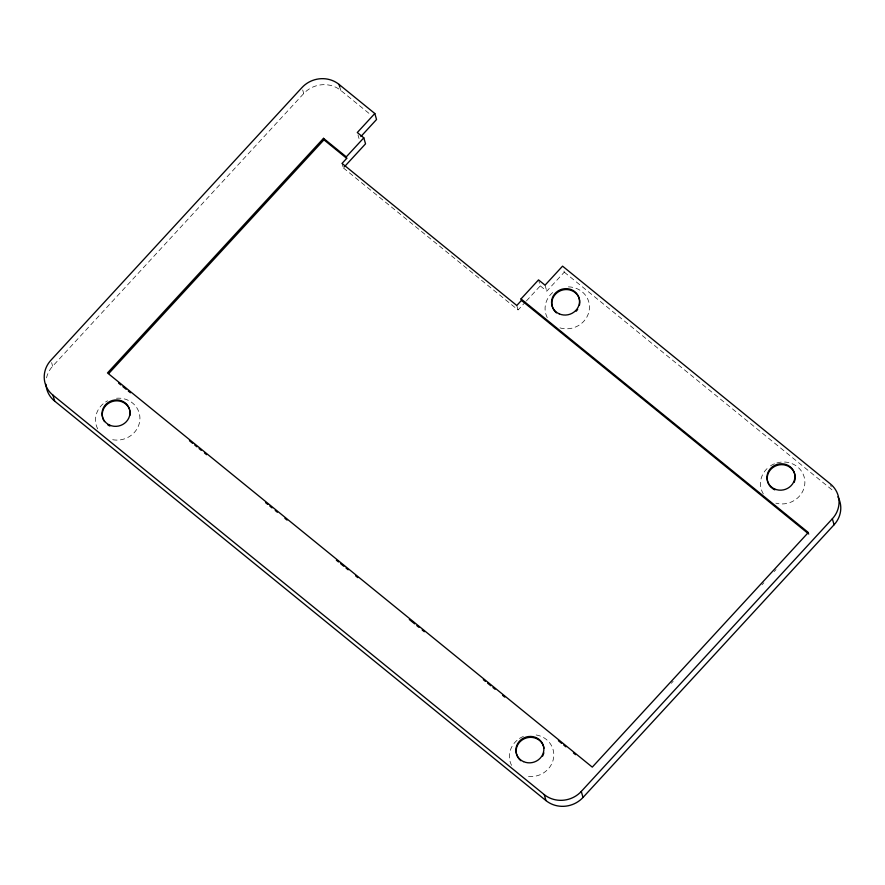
<?xml version="1.0" encoding="UTF-8"?>
<svg xmlns="http://www.w3.org/2000/svg" width="885" height="885" viewBox="0 0 885 885"><rect width="100%" height="100%" fill="white"/><g stroke="black" fill="none" stroke-linecap="round" stroke-linejoin="round"><path stroke-width="0.66" stroke-dasharray="4.42 3.32" d="M46.507 377.862A26.362 24.636 -16.1 0 1 52.646 366.224L303.721 93.556A26.362 24.636 -16.1 0 1 340.758 90.403L370.229 114.375M343.358 167.918L518.079 309.982L525.48 301.951M526.398 300.944L540.27 285.888L538.888 281.087M540.27 285.888L546.775 291.176L564.287 272.149L563.601 269.759M671.284 683.308L673.153 681.284M761.996 584.786L763.866 582.761M774.154 571.588L776.023 569.553M564.287 272.149L832.077 489.881L830.694 485.08M545.049 285.18L546.775 291.176M516.785 305.48L518.079 309.982M357.994 134.929L359.033 138.536M339.718 86.807L340.758 90.403M342.052 163.426L343.026 166.789M302.681 89.96L303.721 93.556M51.607 362.629L52.646 366.224M568.391 286.873A22.313 20.864 -16.1 0 1 589.001 311.431A22.313 20.864 -16.1 0 1 559.353 327.693M547.251 317.582A22.313 20.864 -16.1 0 1 554.198 291.342M116.521 398.239A22.313 20.864 -16.1 0 1 139.664 421.636A22.313 20.864 -16.1 0 1 109.795 438.982M97.693 428.871A22.313 20.864 -16.1 0 1 103.722 403.339M105.592 401.978A22.313 20.864 -16.1 0 1 107.605 400.816M776.886 462.932A22.313 20.864 -16.1 0 1 804.874 482.723A22.313 20.864 -16.1 0 1 775.846 503.156M763.324 493.907A22.313 20.864 -16.1 0 1 769.596 466.472M770.547 465.82A22.313 20.864 -16.1 0 1 775.769 463.286M536.177 734.97A22.313 20.864 -16.1 0 1 553.335 759.219A22.313 20.864 -16.1 0 1 527.029 776.311M511.574 765.381A22.313 20.864 -16.1 0 1 517.603 739.849M519.473 738.488A22.313 20.864 -16.1 0 1 523.61 736.353"/><path stroke-width="1.33" d="M521.022 298.909L521.453 300.413L516.785 305.48L342.052 163.426L346.721 158.349L346.289 156.855L323.512 138.337L107.483 372.95L592.286 767.129L808.326 532.505L521.022 298.909L538.534 279.892L545.049 285.18L562.561 266.153L830.34 483.885A26.362 24.636 -16.1 0 1 832.354 518.776L834.079 524.772L583.016 797.44A26.362 24.636 -16.1 0 1 545.968 800.593L54.66 401.115A26.362 24.636 -16.1 0 1 45.976 384.322M108.844 373.437L323.954 139.83L323.512 138.337M54.66 401.115L52.923 395.119A26.362 24.636 -16.1 0 1 50.921 360.228L301.984 87.56A26.362 24.636 -16.1 0 1 339.032 84.407L374.82 113.512L357.297 132.54L363.812 137.828L365.538 143.824L344.276 166.911M360.881 136.533L376.545 119.508L374.82 113.512M346.289 156.855L363.812 137.828M52.923 395.119L544.242 794.597A26.362 24.636 -16.1 0 0 581.279 791.444L832.354 518.776M323.954 139.83L346.721 158.349M521.453 300.413L808.757 534.009M118.634 383.172L120.78 384.92M122.927 386.656L126.146 389.278M128.292 391.015L130.438 392.763M189.434 440.73L192.642 443.341M194.788 445.089L196.935 446.837M199.081 448.573L201.227 450.321M204.446 452.932L206.592 454.68M265.589 502.647L267.724 504.384M269.87 506.131L272.016 507.879M275.235 510.49L277.381 512.238M284.893 518.344L287.039 520.081M336.377 560.205L338.524 561.942M340.67 563.69L343.878 566.312M346.024 568.048L348.17 569.796M355.681 575.903L357.828 577.639M409.312 619.5L414.678 623.859M416.813 625.606L418.959 627.354M422.178 629.965L424.324 631.713M483.321 679.68L485.467 681.417M487.613 683.165L490.832 685.775M492.967 687.523L495.113 689.271M502.625 695.378L504.771 697.114M558.402 740.723L561.621 743.334M563.767 745.082L565.913 746.829M573.414 752.925L575.56 754.673M581.279 791.444L583.016 797.44M544.242 794.597L545.968 800.593M339.032 84.407L339.718 86.807M837.907 496.828A26.362 24.636 -16.1 0 1 834.079 524.772M556.466 312.892A14.06 13.142 -16.1 0 1 561.455 290.346A14.06 13.142 -16.1 0 1 579.487 305.004M577.684 309.319A14.06 13.142 -16.1 0 1 576.212 311.21M129.874 410.585A14.06 13.142 -16.1 0 1 130.139 415.153M109.928 426.028A14.06 13.142 -16.1 0 1 107.848 424.877M104.53 421.647A14.06 13.142 -16.1 0 1 110.205 402.332A14.06 13.142 -16.1 0 1 129.553 409.478M771.864 488.022A14.06 13.142 -16.1 0 1 769.773 470.643A14.06 13.142 -16.1 0 1 787.893 466.052A14.06 13.142 -16.1 0 1 794.177 482.369M774.873 489.87A14.06 13.142 -16.1 0 1 772.804 488.719M543.821 752.803A14.06 13.142 -16.1 0 1 542.605 756.089M520.789 760.691A14.06 13.142 -16.1 0 1 523.544 739.119A14.06 13.142 -16.1 0 1 543.976 748.212M559.209 313.843A14.06 13.142 -16.1 0 0 579.509 300.657A14.06 13.142 -16.1 0 0 557.904 291.043A14.06 13.142 -16.1 0 0 559.209 313.843M109.663 425.132A14.06 13.142 -16.1 0 0 129.962 411.945A14.06 13.142 -16.1 0 0 108.357 402.332A14.06 13.142 -16.1 0 0 109.663 425.132M774.618 488.974A14.06 13.142 -16.1 0 0 794.907 475.787A14.06 13.142 -16.1 0 0 773.302 466.174A14.06 13.142 -16.1 0 0 774.618 488.974M523.544 761.631A14.06 13.142 -16.1 0 0 543.844 748.456A14.06 13.142 -16.1 0 0 522.227 738.842A14.06 13.142 -16.1 0 0 523.544 761.631"/></g></svg>
